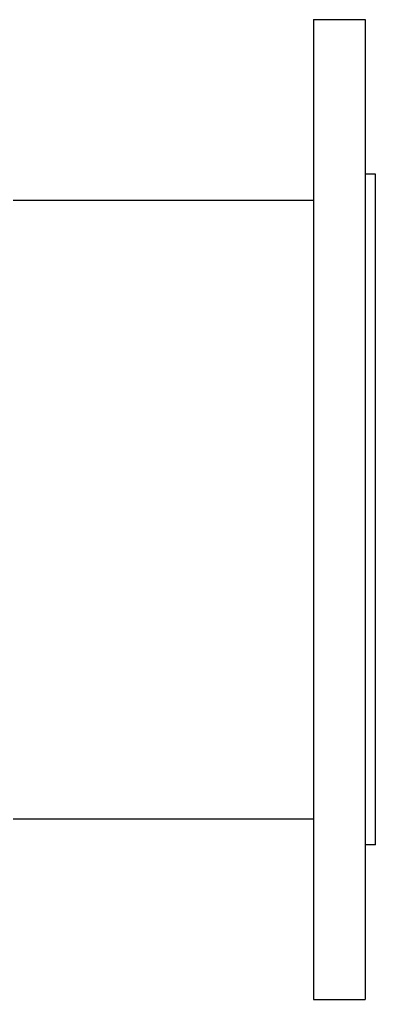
# Model space of a CAD drawing. Header units: millimetres. Extents: x 0 to 594, y 0 to 420.
# Drawn here: x 403.47 to 417.28, y 133.43 to 171.43 of the extents above; entities that cross this region are included whole.
import ezdxf

# ---------------------------------------------------------------- set-up
doc = ezdxf.new("R2010")
doc.units = ezdxf.units.MM
doc.header["$LTSCALE"] = 32.67
doc.layers.get('0').update_dxf_attribs({"linetype": 'CONTINUOUS'})
doc.layers.add('ALL_ROUND', color=7, linetype='CONTINUOUS')

msp = doc.modelspace()

# ---------------------------------------------------------------- linework, layer by layer
at = {"color": 7, "linetype": 'Continuous'}
for p, q in [((414.8779767, 171.4254401), (416.8779767, 171.4254401)), ((414.8779767, 171.4254401), (414.8779767, 133.4254401)), ((416.8779767, 171.4254401), (416.8779767, 133.4254401)), ((417.2779767, 165.4254401), (416.8779767, 165.4254401)), ((417.2779767, 139.4254401), (417.2779767, 165.4254401)), ((417.2779767, 139.4254401), (416.8779767, 139.4254401)), ((414.8779767, 133.4254401), (416.8779767, 133.4254401))]:
    msp.add_line(p, q, dxfattribs=at)
at = {"layer": 'ALL_ROUND', "color": 7, "linetype": 'Continuous'}
for p, q in [((252.1908123, 164.4254401), (414.8779767, 164.4254401)), ((252.1908123, 140.4254401), (414.8779767, 140.4254401))]:
    msp.add_line(p, q, dxfattribs=at)

doc.saveas('drawing.dxf')
